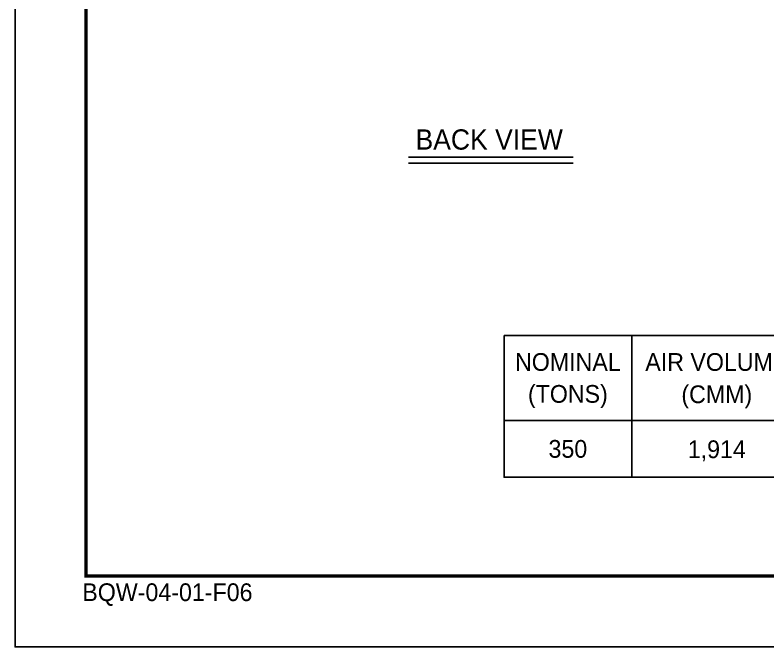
# Model space of a CAD drawing. Header units: millimetres. Extents: x -664082 to 30827, y -141530 to 21962.
# Drawn here: x 1420 to 8849, y 1167 to 7402 of the extents above; entities that cross this region are included whole.
import ezdxf
from ezdxf.enums import TextEntityAlignment as Align

# ---------------------------------------------------------------- set-up
doc = ezdxf.new("R2010")
doc.units = ezdxf.units.MM
for name, color, linetype in [('냉각탑_box', 1, 'Continuous'), ('냉각탑_form', 1, 'Continuous'), ('냉각탑_text', 3, 'Continuous')]:
    doc.layers.add(name, color=color, linetype=linetype)
doc.styles.add('돋움', font='Dotum.ttf')

msp = doc.modelspace()

# ---------------------------------------------------------------- linework, layer by layer
at = {"layer": 'Defpoints'}
msp.add_lwpolyline([(1419.7, 21961.7), (30826.9, 21961.7), (30826.9, 1166.6), (1419.7, 1166.6)], close=True, dxfattribs=at)
at = {"layer": '냉각탑_box'}
for p, q in [((5303.2, 5999.3), (6926.5, 5999.3)), ((5303.2, 5941.2), (6926.5, 5941.2)), ((7504.5, 4241.1), (7504.5, 2841.1)), ((6244.5, 3401.1), (21294.5, 3401.1))]:
    msp.add_line(p, q, dxfattribs=at)
msp.add_lwpolyline([(6244.5, 4241.1), (21294.5, 4241.1), (21294.5, 2841.1), (6244.5, 2841.1)], close=True, dxfattribs=at)
at = {"layer": '냉각탑_form', "const_width": 35}
msp.add_lwpolyline([(2119.9, 21261.5), (2119.9, 1866.8), (30126.8, 1866.8), (30126.8, 21261.5)], close=True, dxfattribs=at)

# ---------------------------------------------------------------- texts
at = {"layer": '냉각탑_form', "style": '돋움'}
msp.add_text('BQW-04-01-F06', height=175.043, dxfattribs=at).set_placement((2083.1, 1619.2))
at = {"layer": '냉각탑_text', "style": '돋움'}
for s, height, p in [('BACK VIEW', 199.97, (6098.2, 6174.2)), ('NOMINAL', 175, (6874.5, 3978.6)), ('AIR VOLUME', 175, (8344.5, 3978.6)), ('(TONS)', 175, (6874.5, 3663.6)), ('(CMM)', 175, (8344, 3659.9)), ('350', 175, (6874.5, 3121.1)), ('1,914', 175, (8344, 3117.4))]:
    msp.add_text(s, height=height, dxfattribs=at).set_placement(p, align=Align.MIDDLE_CENTER)

doc.saveas('drawing.dxf')
